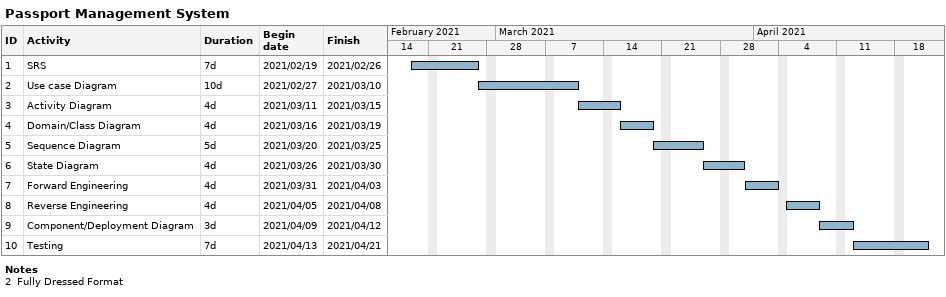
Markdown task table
Passport Management System

| ID | Task | Duration | Start | Finish |
|---|---|---|---|---|
| 1 | SRS | 7d | 2021-02-19 | 2021-02-26 |
| 2 | Use case Diagram | 10d | 2021-02-27 | 2021-03-10 |
| 3 | Activity Diagram | 4d | 2021-03-11 | 2021-03-15 |
| 4 | Domain/Class Diagram | 4d | 2021-03-16 | 2021-03-19 |
| 5 | Sequence Diagram | 5d | 2021-03-20 | 2021-03-25 |
| 6 | State Diagram | 4d | 2021-03-26 | 2021-03-30 |
| 7 | Forward Engineering | 4d | 2021-03-31 | 2021-04-03 |
| 8 | Reverse Engineering | 4d | 2021-04-05 | 2021-04-08 |
| 9 | Component/Deployment Diagram | 3d | 2021-04-09 | 2021-04-12 |
| 10 | Testing | 7d | 2021-04-13 | 2021-04-21 |

Notes
- 2: Fully Dressed Format
